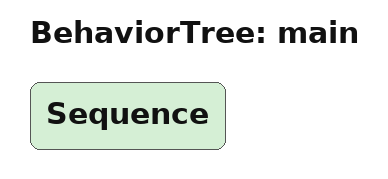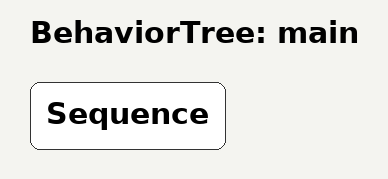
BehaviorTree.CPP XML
<root BTCPP_format="4">
  <BehaviorTree ID="main">
    <Sequence/>
  </BehaviorTree>
  <BehaviorTree ID="main">
    <Sequence/>
  </BehaviorTree>
</root>
